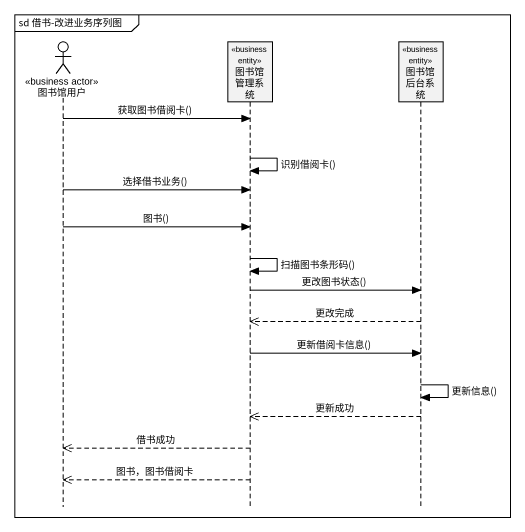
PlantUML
@startuml
mainframe sd 借书-改进业务序列图
hide footbox
actor 图书馆用户 <<business actor>>
participant 图书馆管理系统 <<business entity>>
participant 图书馆后台系统 <<business entity>>

图书馆用户 -> 图书馆管理系统 : 获取图书借阅卡()
图书馆管理系统 -> 图书馆管理系统 : 识别借阅卡()
图书馆用户 -> 图书馆管理系统 : 选择借书业务()
图书馆用户 -> 图书馆管理系统 : 图书()
图书馆管理系统 -> 图书馆管理系统 : 扫描图书条形码()
图书馆管理系统 -> 图书馆后台系统 : 更改图书状态()
图书馆后台系统 -->> 图书馆管理系统 : 更改完成
图书馆管理系统 -> 图书馆后台系统 : 更新借阅卡信息()
图书馆后台系统 -> 图书馆后台系统 : 更新信息()
图书馆后台系统 -->> 图书馆管理系统 : 更新成功
图书馆管理系统 -->> 图书馆用户 : 借书成功
图书馆管理系统 -->> 图书馆用户 : 图书，图书借阅卡
@enduml
